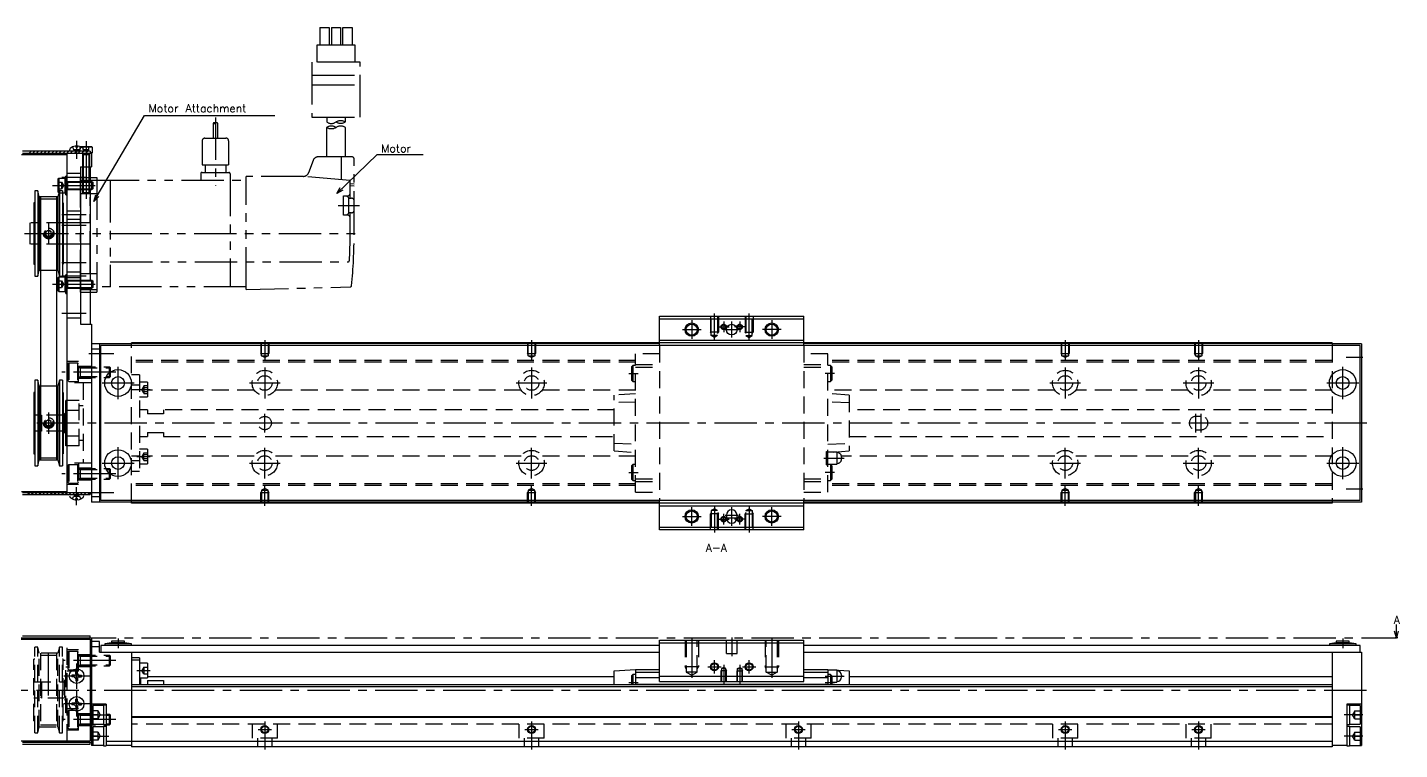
# Model space of a CAD drawing. Extents: x -2 to 770, y -8 to 279.
# Drawn here: x 256 to 770, y 9 to 279 of the extents above; entities that cross this region are included whole.
import ezdxf

# ---------------------------------------------------------------- set-up
doc = ezdxf.new("R2010")
doc.units = 0
doc.header["$LTSCALE"] = 0.5
for name, pattern in [('CENTER', [50.8, 31.75, -6.35, 6.35, -6.35]), ('DASHED', [19.05, 12.7, -6.35]), ('PHANTOM', [63.5, 31.75, -6.35, 6.35, -6.35, 6.35, -6.35])]:
    doc.linetypes.add(name, pattern=pattern)
for name, color, linetype in [('MSM_CENTER', 1, 'CENTER'), ('MSM_CONTINUOUS', 7, 'CONTINUOUS'), ('MSM_DASHED', 4, 'DASHED'), ('MSM_IMAGINARY', 6, 'PHANTOM'), ('MSM_NARROW', 5, 'CONTINUOUS'), ('MSM_PART_NUMBER', 7, 'CONTINUOUS')]:
    doc.layers.add(name, color=color, linetype=linetype)
doc.styles.get("Standard").update_dxf_attribs({"font": 'txt.shx', "height": 3, "bigfont": 'bigfont.shx'})

msp = doc.modelspace()

# ---------------------------------------------------------------- linework, layer by layer
at = {"layer": 'MSM_CENTER'}
for p, q in [((274.26, 237.06), (274.26, 230.3)), ((277.76, 236.9), (277.76, 215.3)), ((277.76, 223.3), (268.76, 223.3)), ((265.26, 220.3), (282.26, 220.3)), ((263.76, 206.3), (263.76, 198.3)), ((277.76, 209.3), (268.76, 209.3)), ((256.26, 202.3), (271.26, 202.3)), ((277.76, 205.3), (268.76, 205.3)), ((277.76, 191.3), (268.76, 191.3)), ((277.76, 186.3), (268.76, 186.3)), ((265.26, 183.3), (282.26, 183.3)), ((277.76, 172.3), (268.76, 172.3)), ((504.76, 169.8), (504.76, 162.8)), ((513.26, 162.39), (513.26, 172.3)), ((526.26, 162.39), (526.26, 172.3)), ((534.76, 169.8), (534.76, 162.8)), ((501.26, 166.3), (508.26, 166.3)), ((514.76, 167.3), (518.76, 167.3)), ((516.76, 169.3), (516.76, 165.3)), ((517.26, 166.3), (522.26, 166.3)), ((519.76, 163.3), (519.76, 169.3)), ((524.76, 167.3), (520.76, 167.3)), ((522.76, 169.3), (522.76, 165.3)), ((538.26, 166.3), (531.26, 166.3)), ((344.76, 162.3), (344.76, 154.79)), ((444.76, 162.3), (444.76, 154.79)), ((644.76, 162.3), (644.76, 154.79)), ((694.76, 162.3), (694.76, 154.79)), ((278.76, 157.3), (288.16, 157.3)), ((750.01, 156), (756.26, 156)), ((288.96, 150.3), (268.76, 150.3)), ((289.76, 140.3), (289.76, 152.3)), ((344.76, 152.05), (344.76, 140.55)), ((444.76, 152.05), (444.76, 140.55)), ((481.26, 149.8), (484.76, 149.8)), ((558.26, 149.8), (554.76, 149.8)), ((644.76, 152.05), (644.76, 140.55)), ((694.76, 152.05), (694.76, 140.55)), ((748.76, 140.3), (748.76, 152.3)), ((283.76, 146.3), (295.76, 146.3)), ((339.01, 146.3), (350.51, 146.3)), ((439.01, 146.3), (450.51, 146.3)), ((639.01, 146.3), (650.51, 146.3)), ((689.01, 146.3), (700.51, 146.3)), ((742.76, 146.3), (754.76, 146.3)), ((296.76, 143.85), (301.76, 143.85)), ((263.76, 135.3), (263.76, 127.3)), ((344.76, 127.8), (344.76, 134.8)), ((693.76, 127.8), (693.76, 134.8)), ((695.76, 127.8), (695.76, 134.8)), ((757.76, 131.3), (256.26, 131.3)), ((289.76, 110.3), (289.76, 122.3)), ((296.76, 118.74), (301.76, 118.74)), ((344.76, 110.55), (344.76, 122.05)), ((444.76, 110.55), (444.76, 122.05)), ((644.76, 110.55), (644.76, 122.05)), ((694.76, 110.55), (694.76, 122.05)), ((748.76, 110.3), (748.76, 122.3)), ((283.76, 116.3), (295.76, 116.3)), ((339.01, 116.3), (350.51, 116.3)), ((439.01, 116.3), (450.51, 116.3)), ((554.26, 118.2), (561.96, 118.2)), ((639.01, 116.3), (650.51, 116.3)), ((689.01, 116.3), (700.51, 116.3)), ((742.76, 116.3), (754.76, 116.3)), ((288.96, 112.3), (268.76, 112.3)), ((481.26, 112.8), (484.76, 112.8)), ((558.26, 112.8), (554.76, 112.8)), ((274.26, 100.54), (274.26, 107.3)), ((278.76, 105.3), (288.16, 105.3)), ((344.76, 100.3), (344.76, 107.81)), ((444.76, 100.3), (444.76, 107.81)), ((644.76, 100.3), (644.76, 107.81)), ((694.76, 100.3), (694.76, 107.81)), ((750.01, 106.6), (756.26, 106.6)), ((504.76, 92.8), (504.76, 99.8)), ((513.26, 100.21), (513.26, 90.3)), ((519.76, 92.8), (519.76, 99.8)), ((526.26, 100.21), (526.26, 90.3)), ((534.76, 92.8), (534.76, 99.8)), ((501.26, 96.3), (508.26, 96.3)), ((514.76, 95.3), (518.76, 95.3)), ((516.76, 93.3), (516.76, 97.3)), ((517.26, 96.8), (522.26, 96.8)), ((517.26, 95.8), (522.26, 95.8)), ((524.76, 95.3), (520.76, 95.3)), ((522.76, 93.3), (522.76, 97.3)), ((538.26, 96.3), (531.26, 96.3)), ((247.76, 50.8), (768.88, 50.8)), ((263.76, 29.3), (263.76, 47.05)), ((289.76, 50.6), (289.76, 47)), ((504.76, 51), (504.76, 35.81)), ((519.76, 51), (519.76, 44)), ((534.76, 51), (534.76, 35.81)), ((748.76, 50.6), (748.76, 47)), ((288.96, 42.3), (268.96, 42.3)), ((274.26, 41.25), (274.26, 31.75)), ((513.26, 37.5), (513.26, 42.5)), ((526.26, 37.5), (526.26, 42.5)), ((279.01, 36.5), (269.51, 36.5)), ((296.76, 38.55), (301.76, 38.55)), ((510.76, 40), (515.76, 40)), ((516.76, 40.76), (516.76, 33.5)), ((522.76, 40.76), (522.76, 33.5)), ((523.76, 40), (528.76, 40)), ((554.76, 36.5), (561.96, 36.5)), ((233.76, 31.3), (757.76, 31.3)), ((481.26, 34.1), (484.76, 34.1)), ((554.76, 34.1), (558.26, 34.1)), ((279.01, 26.1), (269.51, 26.1)), ((274.26, 30.85), (274.26, 21.35)), ((279.26, 22), (286.26, 22)), ((756.26, 22), (749.26, 22)), ((288.96, 20.3), (268.96, 20.3)), ((342.26, 16.5), (347.26, 16.5)), ((344.76, 19.5), (344.76, 9)), ((442.26, 16.5), (447.26, 16.5)), ((444.76, 19.5), (444.76, 9)), ((542.26, 16.5), (547.26, 16.5)), ((544.76, 19.5), (544.76, 9)), ((642.26, 16.5), (647.26, 16.5)), ((644.76, 19.5), (644.76, 9)), ((692.26, 16.5), (697.26, 16.5)), ((694.76, 19.5), (694.76, 9)), ((279.26, 14), (286.26, 14)), ((756.26, 14), (749.26, 14))]:
    msp.add_line(p, q, dxfattribs=at)
at = {"layer": 'MSM_CONTINUOUS'}
for p, q in [((253.56, 231.9), (270.76, 231.9)), ((279.26, 233.1), (253.96, 233.1)), ((279.76, 232.3), (253.96, 232.3)), ((270.76, 105.3), (270.76, 232.3)), ((271.55, 233.5), (271.51, 233.1)), ((273.93, 234.98), (273.95, 234.6)), ((273.95, 234.6), (274.58, 234.6)), ((274.59, 234.98), (274.58, 234.6)), ((275.67, 234.81), (275.76, 234.9)), ((275.76, 234.9), (279.76, 234.9)), ((280.01, 234.65), (275.98, 234.65)), ((276.98, 233.5), (277.01, 233.1)), ((279.26, 233.1), (279.26, 232.3)), ((280.01, 232.55), (279.26, 232.55)), ((279.76, 234.9), (280.01, 234.65)), ((279.76, 232.3), (280.01, 232.55)), ((279.76, 232.3), (279.76, 227.3)), ((280.01, 234.65), (280.01, 232.55)), ((275.76, 227.3), (275.76, 168.3)), ((275.76, 227.3), (279.76, 227.3)), ((276.46, 227.3), (276.46, 221.8)), ((279.06, 227.3), (279.06, 221.8)), ((279.26, 227.3), (279.26, 221.8)), ((267.26, 222.75), (267.56, 223.05)), ((267.26, 222.75), (267.26, 217.85)), ((267.56, 223.05), (269.96, 223.05)), ((267.56, 223.05), (267.56, 217.55)), ((270.26, 222.75), (269.96, 223.05)), ((269.96, 217.55), (269.96, 223.05)), ((270.76, 223.8), (270.26, 223.8)), ((270.26, 216.8), (270.26, 223.8)), ((275.76, 221.8), (279.99, 221.8)), ((279.99, 218.8), (279.99, 221.8)), ((279.99, 221.8), (280.26, 221.53)), ((280.26, 221.53), (280.26, 219.07)), ((259.66, 218.3), (258.62, 218.3)), ((258.62, 218.3), (258.62, 186.3)), ((259.66, 218.3), (259.66, 186.3)), ((260.26, 216.05), (259.66, 218.3)), ((260.26, 216.05), (260.26, 188.55)), ((267.26, 216.05), (260.26, 216.05)), ((260.76, 216.05), (260.76, 117.55)), ((266.76, 216.05), (266.76, 117.55)), ((267.86, 218.3), (267.26, 216.05)), ((267.56, 217.55), (267.26, 217.85)), ((267.26, 216.05), (267.26, 188.55)), ((267.56, 217.55), (267.66, 217.55)), ((268.9, 218.3), (267.86, 218.3)), ((267.86, 218.3), (267.86, 186.3)), ((268.9, 218.3), (268.9, 186.3)), ((268.9, 217.55), (269.96, 217.55)), ((270.26, 217.85), (269.96, 217.55)), ((270.26, 216.8), (270.76, 216.8)), ((275.76, 218.8), (279.99, 218.8)), ((276.46, 218.8), (276.46, 217.54)), ((279.06, 217.54), (276.46, 217.54)), ((276.7, 217.3), (276.46, 217.54)), ((278.82, 217.3), (276.7, 217.3)), ((278.82, 217.3), (279.06, 217.54)), ((279.06, 218.8), (279.06, 217.54)), ((279.26, 218.8), (279.26, 184.8)), ((280.26, 219.07), (279.99, 218.8)), ((258.26, 213.8), (258.26, 190.8)), ((258.62, 213.8), (258.26, 213.8)), ((269.26, 213.8), (268.9, 213.8)), ((269.26, 213.8), (269.26, 190.8)), ((258.26, 190.8), (258.62, 190.8)), ((268.9, 190.8), (269.26, 190.8)), ((258.62, 186.3), (259.66, 186.3)), ((259.66, 186.3), (260.26, 188.55)), ((260.26, 188.55), (260.76, 188.55)), ((266.76, 188.55), (267.26, 188.55)), ((267.26, 188.55), (267.86, 186.3)), ((267.26, 185.75), (267.56, 186.05)), ((267.26, 185.75), (267.26, 180.85)), ((267.56, 186.05), (269.96, 186.05)), ((267.56, 186.05), (267.56, 180.55)), ((267.86, 186.3), (268.9, 186.3)), ((270.26, 185.75), (269.96, 186.05)), ((269.96, 180.55), (269.96, 186.05)), ((270.26, 179.8), (270.26, 186.8)), ((270.76, 186.8), (270.26, 186.8)), ((267.56, 180.55), (267.26, 180.85)), ((267.56, 180.55), (269.96, 180.55)), ((270.26, 180.85), (269.96, 180.55)), ((275.76, 184.8), (279.99, 184.8)), ((275.76, 181.8), (279.99, 181.8)), ((279.26, 181.8), (279.26, 168.3)), ((279.99, 181.8), (279.99, 184.8)), ((279.99, 184.8), (280.26, 184.53)), ((280.26, 182.07), (279.99, 181.8)), ((280.26, 184.53), (280.26, 182.07)), ((270.26, 179.8), (270.76, 179.8)), ((492.76, 171.3), (546.76, 171.3)), ((492.76, 160.3), (492.76, 171.3)), ((492.76, 170.3), (546.76, 170.3)), ((546.76, 160.3), (546.76, 171.3)), ((275.76, 168.3), (279.76, 168.3)), ((279.76, 168.3), (279.76, 101.6)), ((294.76, 161), (279.76, 161)), ((282.76, 161), (282.76, 101.6)), ((283.26, 102.3), (283.26, 160.3)), ((755.26, 160.3), (283.26, 160.3)), ((294.76, 160.3), (294.76, 161.3)), ((744.76, 161.3), (294.76, 161.3)), ((492.76, 161.1), (294.76, 161.1)), ((492.76, 160.4), (294.76, 160.4)), ((492.76, 162.3), (546.76, 162.3)), ((744.76, 161.1), (546.76, 161.1)), ((744.76, 160.4), (546.76, 160.4)), ((744.76, 161.3), (744.76, 160.3)), ((755.76, 161), (744.76, 161)), ((755.26, 102.3), (755.26, 160.3)), ((755.76, 161), (755.76, 101.6)), ((282.76, 159), (279.76, 159)), ((259.66, 147.3), (258.62, 147.3)), ((258.62, 147.3), (258.62, 115.3)), ((259.66, 147.3), (259.66, 115.3)), ((260.26, 145.05), (259.66, 147.3)), ((260.76, 145.05), (260.26, 145.05)), ((260.26, 145.05), (260.26, 117.55)), ((267.26, 145.05), (266.76, 145.05)), ((267.86, 147.3), (267.26, 145.05)), ((267.26, 145.05), (267.26, 117.55)), ((267.86, 147.3), (267.86, 115.3)), ((268.9, 147.3), (267.86, 147.3)), ((268.9, 147.3), (268.9, 115.3)), ((258.26, 142.8), (258.26, 119.8)), ((258.62, 142.8), (258.26, 142.8)), ((269.26, 142.8), (268.9, 142.8)), ((269.26, 142.8), (269.26, 119.8)), ((270.26, 122.8), (270.26, 139.8)), ((270.76, 139.8), (270.26, 139.8)), ((269.26, 134.3), (269.76, 134.3)), ((270.26, 135.3), (269.76, 134.8)), ((269.76, 134.8), (269.76, 127.8)), ((270.26, 136.12), (270.76, 136.12)), ((269.76, 128.3), (269.26, 128.3)), ((269.76, 127.8), (270.26, 127.3)), ((270.26, 126.48), (270.76, 126.48)), ((258.26, 119.8), (258.62, 119.8)), ((268.9, 119.8), (269.26, 119.8)), ((270.76, 122.8), (270.26, 122.8)), ((258.62, 115.3), (259.66, 115.3)), ((259.66, 115.3), (260.26, 117.55)), ((260.26, 117.55), (267.26, 117.55)), ((267.26, 117.55), (267.86, 115.3)), ((267.86, 115.3), (268.9, 115.3)), ((253.56, 105.7), (270.76, 105.7)), ((253.96, 105.3), (279.76, 105.3)), ((253.96, 104.5), (279.26, 104.5)), ((271.55, 104.1), (271.51, 104.5)), ((273.93, 102.62), (273.95, 103)), ((274.58, 103), (273.95, 103)), ((274.59, 102.62), (274.58, 103)), ((276.98, 104.1), (277.01, 104.5)), ((279.26, 105.3), (279.26, 104.5)), ((282.76, 103.6), (279.76, 103.6)), ((294.76, 101.6), (279.76, 101.6)), ((755.26, 102.3), (283.26, 102.3)), ((294.76, 101.3), (294.76, 102.3)), ((492.76, 102.2), (294.76, 102.2)), ((492.76, 101.5), (294.76, 101.5)), ((744.76, 101.3), (294.76, 101.3)), ((492.76, 91.3), (492.76, 102.3)), ((492.76, 100.3), (546.76, 100.3)), ((546.76, 91.3), (546.76, 102.3)), ((744.76, 102.2), (546.76, 102.2)), ((744.76, 101.5), (546.76, 101.5)), ((744.76, 102.3), (744.76, 101.3)), ((755.76, 101.6), (744.76, 101.6)), ((517.76, 96.8), (517.76, 95.8)), ((521.76, 95.8), (521.76, 96.8)), ((492.76, 92.3), (546.76, 92.3)), ((546.76, 91.3), (492.76, 91.3)), ((253.96, 51.6), (279.26, 51.6)), ((279.26, 50.8), (279.26, 51.6)), ((768.88, 50.8), (768.21, 53.3)), ((768.88, 50.8), (768.88, 55.8)), ((769.55, 53.3), (768.88, 50.8)), ((252.76, 50.4), (279.26, 50.4)), ((253.96, 50.8), (279.76, 50.8)), ((270.76, 50.4), (270.76, 50.8)), ((279.26, 50.4), (279.26, 12.2)), ((279.76, 50.8), (279.76, 10.5)), ((282.76, 49.5), (279.76, 49.5)), ((282.76, 47.5), (279.76, 47.5)), ((282.76, 45.5), (282.76, 49.5)), ((283.26, 48), (283.26, 45.5)), ((492.76, 48), (283.26, 48)), ((287.36, 49), (284.76, 48.6)), ((284.76, 48.6), (284.76, 48)), ((294.76, 48.6), (284.76, 48.6)), ((287.36, 49.6), (287.36, 49)), ((292.16, 49.6), (287.36, 49.6)), ((292.16, 49), (287.36, 49)), ((292.16, 49), (292.16, 49.6)), ((294.76, 48.6), (292.16, 49)), ((294.76, 48), (294.76, 48.6)), ((492.76, 34.5), (492.76, 50)), ((492.76, 50), (546.76, 50)), ((492.76, 49), (546.76, 49)), ((546.76, 34.5), (546.76, 50)), ((755.26, 48), (546.76, 48)), ((746.36, 49), (743.76, 48.6)), ((743.76, 48.6), (743.76, 48)), ((753.76, 48.6), (743.76, 48.6)), ((746.36, 49.6), (746.36, 49)), ((751.16, 49.6), (746.36, 49.6)), ((751.16, 49), (746.36, 49)), ((751.16, 49), (751.16, 49.6)), ((753.76, 48.6), (751.16, 49)), ((753.76, 48), (753.76, 48.6)), ((755.26, 45.5), (755.26, 48)), ((769.38, 50.8), (768.38, 50.8)), ((282.76, 45.5), (492.76, 45.5)), ((294.76, 45.5), (294.76, 10)), ((297.76, 43.3), (294.76, 43.3)), ((297.76, 42.45), (294.76, 42.45)), ((297.76, 43.3), (297.76, 33.2)), ((300.76, 41.3), (297.76, 41.3)), ((300.76, 41.3), (300.76, 35.8)), ((546.76, 45.5), (755.76, 45.5)), ((744.76, 45.5), (744.76, 10)), ((755.76, 45.5), (755.76, 10.5)), ((273.34, 36.83), (272.49, 36.82)), ((273.34, 36.17), (272.49, 36.18)), ((273.34, 36.83), (273.74, 37.02)), ((273.34, 36.17), (273.74, 35.98)), ((273.93, 37.42), (273.74, 37.02)), ((273.93, 37.42), (273.95, 38.27)), ((274.59, 37.42), (274.58, 38.27)), ((274.59, 37.42), (274.78, 37.02)), ((275.19, 36.83), (274.78, 37.02)), ((275.19, 36.17), (274.78, 35.98)), ((275.19, 36.83), (276.03, 36.82)), ((275.19, 36.17), (276.03, 36.18)), ((300.76, 36.3), (475.76, 36.3)), ((475.76, 38.5), (483.76, 39)), ((475.76, 33.2), (475.76, 38.5)), ((482.76, 37.1), (482.26, 36.6)), ((482.26, 36.6), (482.26, 33.2)), ((483.76, 37.1), (482.76, 37.1)), ((482.76, 37.1), (482.76, 33.2)), ((483.76, 39), (492.76, 39)), ((483.76, 39), (483.76, 33.2)), ((483.76, 38), (492.76, 38)), ((483.76, 36), (492.76, 36)), ((492.76, 36.5), (546.76, 36.5)), ((546.76, 39), (555.76, 39)), ((546.76, 38), (555.76, 38)), ((546.76, 36), (555.76, 36)), ((555.76, 39), (563.76, 38.5)), ((555.76, 39), (555.76, 33.2)), ((559.21, 38.75), (555.76, 38.75)), ((556.76, 37.1), (555.76, 37.1)), ((557.26, 36.6), (556.76, 37.1)), ((556.76, 37.1), (556.76, 33.2)), ((557.26, 36.6), (557.26, 33.2)), ((559.21, 38.75), (559.21, 34.25)), ((560.96, 36.8), (560.96, 36.2)), ((563.76, 38.5), (563.76, 33.2)), ((563.76, 36.3), (744.76, 36.3)), ((273.93, 35.58), (273.74, 35.98)), ((273.93, 35.58), (273.95, 34.73)), ((274.59, 35.58), (274.58, 34.73)), ((274.59, 35.58), (274.78, 35.98)), ((744.76, 33.2), (294.76, 33.2)), ((744.76, 32.5), (294.76, 32.5)), ((297.76, 35.8), (300.76, 35.8)), ((298.26, 33.2), (298.26, 35.8)), ((300.76, 34.87), (306.76, 34.87)), ((300.76, 34.87), (300.76, 33.2)), ((306.76, 34.87), (306.76, 33.2)), ((483.76, 33.5), (555.76, 33.5)), ((492.76, 34.5), (546.76, 34.5)), ((557.26, 34.25), (559.21, 34.25)), ((273.34, 26.43), (272.49, 26.42)), ((273.34, 25.77), (272.49, 25.78)), ((273.34, 26.43), (273.74, 26.62)), ((273.34, 25.77), (273.74, 25.58)), ((273.93, 27.02), (273.74, 26.62)), ((273.93, 27.02), (273.95, 27.87)), ((274.59, 27.02), (274.58, 27.87)), ((274.59, 27.02), (274.78, 26.62)), ((275.19, 26.43), (274.78, 26.62)), ((275.19, 25.77), (274.78, 25.58)), ((275.19, 26.43), (276.03, 26.42)), ((275.19, 25.77), (276.03, 25.78)), ((285.26, 26), (279.76, 26)), ((285.26, 26), (285.26, 10.35)), ((755.76, 26), (750.26, 26)), ((750.26, 26), (750.26, 10.35)), ((273.93, 25.18), (273.74, 25.58)), ((273.93, 25.18), (273.95, 24.33)), ((274.59, 25.18), (274.58, 24.33)), ((274.59, 25.18), (274.78, 25.58)), ((284.26, 25.5), (280.26, 25.5)), ((280.26, 25.5), (280.26, 18.5)), ((285.26, 25.65), (284.26, 25.65)), ((284.26, 25.65), (284.26, 18.35)), ((744.76, 21.2), (294.76, 21.2)), ((744.76, 21), (294.76, 21)), ((751.26, 25.65), (750.26, 25.65)), ((751.26, 25.65), (751.26, 18.35)), ((755.26, 25.5), (751.26, 25.5)), ((755.26, 25.5), (755.26, 18.5)), ((280.26, 18.5), (284.26, 18.5)), ((284.26, 17.5), (280.26, 17.5)), ((280.26, 17.5), (280.26, 10.5)), ((284.26, 18.35), (285.26, 18.35)), ((285.26, 17.65), (284.26, 17.65)), ((284.26, 17.65), (284.26, 10.35)), ((750.26, 18.35), (751.26, 18.35)), ((751.26, 17.65), (750.26, 17.65)), ((751.26, 18.5), (755.26, 18.5)), ((751.26, 17.65), (751.26, 10.35)), ((755.26, 17.5), (751.26, 17.5)), ((755.26, 17.5), (755.26, 10.5)), ((252.76, 12.2), (279.26, 12.2)), ((253.96, 11.8), (279.76, 11.8)), ((253.96, 11), (279.26, 11)), ((270.76, 11.8), (270.76, 12.2)), ((279.26, 11), (279.26, 11.8)), ((284.26, 10.5), (279.76, 10.5)), ((284.26, 10.35), (285.26, 10.35)), ((744.76, 12), (285.26, 12)), ((294.76, 10.5), (285.26, 10.5)), ((750.26, 10.5), (744.76, 10.5)), ((750.26, 10.35), (751.26, 10.35)), ((751.26, 10.5), (755.76, 10.5)), ((744.76, 10), (294.76, 10))]:
    msp.add_line(p, q, dxfattribs=at)
for centre, radius in [((504.76, 166.3), 2.07), ((519.76, 166.3), 2), ((534.76, 166.3), 2.07), ((289.76, 146.3), 5), ((748.76, 146.3), 5), ((289.76, 146.3), 2.4), ((748.76, 146.3), 2.4), ((289.76, 116.3), 5), ((289.76, 116.3), 2.4), ((748.76, 116.3), 5), ((748.76, 116.3), 2.4), ((504.76, 96.3), 2.07), ((534.76, 96.3), 2.07), ((513.26, 40), 1.23), ((526.26, 40), 1.23), ((274.26, 36.5), 2.75), ((274.26, 26.1), 2.75), ((344.76, 16.5), 1.23), ((444.76, 16.5), 1.23), ((544.76, 16.5), 1.23), ((644.76, 16.5), 1.23), ((694.76, 16.5), 1.23)]:
    msp.add_circle(centre, radius, dxfattribs=at)
for centre, radius, start, end in [((272.54, 233.42), 1, 133.4267, 175), ((274.26, 231.6), 3.5, 98.5396, 133.4267), ((273.73, 234.78), 0.284, 44.1872, 87.0617), ((274.8, 234.78), 0.284, 92.9383, 135.8128), ((274.26, 231.6), 3.5, 46.5733, 81.4604), ((275.98, 233.42), 1, 5, 46.5733), ((272.54, 104.18), 1, 185, 226.5733), ((274.26, 106), 3.5, 226.5733, 261.4604), ((274.26, 106), 3.5, 278.5396, 313.4267), ((275.98, 104.18), 1, 313.4267, 355), ((273.73, 102.82), 0.284, 272.9383, 315.8128), ((274.8, 102.82), 0.284, 224.1872, 267.0617), ((519.76, 96.8), 2, 0, 180), ((519.76, 95.8), 2, 180, 0), ((274.26, 36.5), 1.8, 169.8876, 190.1124), ((274.26, 36.5), 1.8, 79.8876, 100.1124), ((274.26, 36.5), 1.8, 349.8876, 10.1124), ((559.21, 36.8), 1.75, 0, 90), ((559.21, 36.2), 1.75, 270, 0), ((274.26, 36.5), 1.8, 259.8876, 280.1124), ((274.26, 26.1), 1.8, 169.8876, 190.1124), ((274.26, 26.1), 1.8, 79.8876, 100.1124), ((274.26, 26.1), 1.8, 349.8876, 10.1124), ((274.26, 26.1), 1.8, 259.8876, 280.1124)]:
    msp.add_arc(centre, radius, start, end, dxfattribs=at)
at = {"layer": 'MSM_DASHED'}
for p, q in [((272.65, 234.71), (273.12, 233.77)), ((274.26, 233.17), (273.12, 233.77)), ((273.12, 233.77), (275.41, 233.77)), ((274.26, 233.17), (275.41, 233.77)), ((275.87, 234.71), (275.41, 233.77)), ((275.51, 234.65), (275.67, 234.81)), ((275.51, 234.65), (275.51, 233.1)), ((275.98, 234.65), (275.51, 234.65)), ((276.46, 232.2), (276.46, 227.3)), ((279.06, 231.81), (276.46, 231.81)), ((276.7, 231.81), (276.7, 227.3)), ((276.76, 233.8), (276.76, 234.9)), ((277.76, 233.22), (276.76, 233.8)), ((276.76, 233.8), (278.76, 233.8)), ((277.76, 234.9), (277.76, 233.8)), ((278.76, 233.8), (277.76, 233.22)), ((278.76, 233.8), (278.76, 234.9)), ((278.82, 231.81), (278.82, 227.3)), ((279.06, 232.2), (279.06, 227.3)), ((267.26, 221.55), (268.56, 221.55)), ((268.56, 221.55), (268.56, 219.05)), ((268.56, 221.55), (269.28, 220.3)), ((270.76, 224.9), (275.76, 224.9)), ((270.76, 221.8), (275.76, 221.8)), ((270.76, 221.55), (270.8, 221.53)), ((270.8, 221.8), (270.8, 218.8)), ((270.8, 221.53), (275.76, 221.53)), ((267.26, 220.3), (268.56, 220.3)), ((267.26, 219.05), (268.56, 219.05)), ((267.66, 217.55), (268.9, 217.55)), ((269.28, 220.3), (268.56, 219.05)), ((270.76, 219.05), (270.8, 219.07)), ((270.76, 218.8), (275.76, 218.8)), ((270.8, 219.07), (275.76, 219.07)), ((260.76, 215.29), (266.76, 215.29)), ((269.26, 206.3), (258.26, 206.3)), ((270.76, 210.8), (275.76, 210.8)), ((270.76, 207.7), (275.76, 207.7)), ((263.76, 203.45), (262.76, 202.88)), ((262.76, 202.88), (262.76, 201.72)), ((262.76, 201.72), (263.76, 201.15)), ((264.76, 202.88), (263.76, 203.45)), ((263.76, 201.15), (264.76, 201.72)), ((264.76, 201.72), (264.76, 202.88)), ((269.26, 198.3), (258.26, 198.3)), ((260.76, 188.55), (266.76, 188.55)), ((270.76, 187.9), (275.76, 187.9)), ((270.76, 185.8), (275.76, 185.8)), ((267.26, 184.55), (268.56, 184.55)), ((267.26, 183.3), (268.56, 183.3)), ((267.26, 182.05), (268.56, 182.05)), ((268.56, 184.55), (268.56, 182.05)), ((268.56, 184.55), (269.28, 183.3)), ((269.28, 183.3), (268.56, 182.05)), ((270.76, 184.8), (275.76, 184.8)), ((270.76, 184.55), (270.8, 184.53)), ((270.76, 182.05), (270.8, 182.07)), ((270.76, 181.8), (275.76, 181.8)), ((270.8, 184.8), (270.8, 181.8)), ((270.8, 184.53), (275.76, 184.53)), ((270.8, 182.07), (275.76, 182.07)), ((270.76, 170.7), (275.76, 170.7)), ((511.76, 171.3), (511.76, 165.3)), ((512.03, 164.1), (512.03, 171.3)), ((514.49, 171.3), (514.49, 164.1)), ((514.76, 171.3), (514.76, 165.3)), ((524.76, 171.3), (524.76, 165.3)), ((525.03, 171.3), (525.03, 164.1)), ((527.49, 164.1), (527.49, 171.3)), ((527.76, 171.3), (527.76, 165.3)), ((514.76, 165.3), (511.76, 165.3)), ((512.03, 164.83), (511.76, 165.3)), ((514.49, 164.83), (514.76, 165.3)), ((524.76, 165.3), (527.76, 165.3)), ((525.03, 164.83), (524.76, 165.3)), ((527.49, 164.83), (527.76, 165.3)), ((294.76, 102.3), (294.76, 160.3)), ((343.26, 161.3), (343.26, 157.3)), ((343.53, 156.5), (343.53, 161.3)), ((345.99, 161.3), (345.99, 156.5)), ((346.26, 161.3), (346.26, 157.3)), ((443.26, 161.3), (443.26, 157.3)), ((443.53, 156.5), (443.53, 161.3)), ((445.99, 161.3), (445.99, 156.5)), ((446.26, 161.3), (446.26, 157.3)), ((492.76, 160.3), (492.76, 102.3)), ((514.49, 164.1), (512.03, 164.1)), ((513.26, 163.39), (512.03, 164.1)), ((514.49, 164.1), (513.26, 163.39)), ((525.03, 164.1), (527.49, 164.1)), ((525.03, 164.1), (526.26, 163.39)), ((526.26, 163.39), (527.49, 164.1)), ((546.76, 160.3), (546.76, 102.3)), ((643.26, 161.3), (643.26, 157.3)), ((643.53, 156.5), (643.53, 161.3)), ((645.99, 161.3), (645.99, 156.5)), ((646.26, 161.3), (646.26, 157.3)), ((693.26, 161.3), (693.26, 157.3)), ((693.53, 156.5), (693.53, 161.3)), ((695.99, 161.3), (695.99, 156.5)), ((696.26, 161.3), (696.26, 157.3)), ((744.76, 160.3), (744.76, 102.3)), ((274.96, 154.3), (270.76, 154.3)), ((274.96, 146.3), (274.96, 154.3)), ((483.76, 154.75), (294.76, 154.75)), ((343.53, 156.83), (343.26, 157.3)), ((343.26, 157.3), (346.26, 157.3)), ((343.53, 156.5), (345.99, 156.5)), ((344.76, 155.79), (343.53, 156.5)), ((345.99, 156.5), (344.76, 155.79)), ((345.99, 156.83), (346.26, 157.3)), ((443.53, 156.83), (443.26, 157.3)), ((443.26, 157.3), (446.26, 157.3)), ((443.53, 156.5), (445.99, 156.5)), ((444.76, 155.79), (443.53, 156.5)), ((445.99, 156.5), (444.76, 155.79)), ((445.99, 156.83), (446.26, 157.3)), ((492.76, 157.2), (483.76, 157.2)), ((483.76, 105.4), (483.76, 157.2)), ((555.76, 157.2), (546.76, 157.2)), ((555.76, 105.4), (555.76, 157.2)), ((744.76, 154.75), (555.76, 154.75)), ((643.53, 156.83), (643.26, 157.3)), ((643.26, 157.3), (646.26, 157.3)), ((643.53, 156.5), (645.99, 156.5)), ((644.76, 155.79), (643.53, 156.5)), ((645.99, 156.5), (644.76, 155.79)), ((645.99, 156.83), (646.26, 157.3)), ((693.53, 156.83), (693.26, 157.3)), ((693.26, 157.3), (696.26, 157.3)), ((693.53, 156.5), (695.99, 156.5)), ((694.76, 155.79), (693.53, 156.5)), ((695.99, 156.5), (694.76, 155.79)), ((695.99, 156.83), (696.26, 157.3)), ((270.96, 153.4), (271.36, 153.8)), ((270.96, 153.4), (270.96, 147.2)), ((271.36, 153.8), (271.36, 146.8)), ((271.36, 153.8), (274.56, 153.8)), ((274.56, 153.8), (274.56, 146.8)), ((274.96, 153.4), (274.56, 153.8)), ((274.96, 152.55), (279.76, 152.55)), ((274.96, 152.3), (286.58, 152.3)), ((274.96, 152.3), (275.62, 151.92)), ((275.62, 152.3), (275.62, 148.3)), ((275.62, 151.92), (286.96, 151.92)), ((286.58, 148.3), (286.58, 152.3)), ((286.96, 151.92), (286.58, 152.3)), ((286.96, 148.68), (286.96, 151.92)), ((483.76, 154.05), (294.76, 154.05)), ((297.76, 149.3), (294.76, 149.3)), ((297.76, 149.3), (297.76, 113.3)), ((482.76, 152.8), (482.26, 152.3)), ((482.26, 152.3), (482.26, 147.3)), ((482.76, 152.8), (482.76, 146.8)), ((483.76, 152.8), (482.76, 152.8)), ((483.76, 153.25), (492.76, 153.25)), ((483.76, 152.25), (492.76, 152.25)), ((546.76, 153.25), (555.76, 153.25)), ((546.76, 152.25), (555.76, 152.25)), ((744.76, 154.05), (555.76, 154.05)), ((556.76, 152.8), (555.76, 152.8)), ((556.76, 152.8), (556.76, 146.8)), ((557.26, 152.3), (556.76, 152.8)), ((557.26, 152.3), (557.26, 147.3)), ((266.76, 145.05), (260.76, 145.05)), ((279.76, 146.3), (270.76, 146.3)), ((271.36, 146.8), (270.96, 147.2)), ((271.36, 146.8), (274.56, 146.8)), ((274.56, 146.8), (274.96, 147.2)), ((274.96, 148.3), (275.62, 148.68)), ((274.96, 148.3), (286.58, 148.3)), ((274.96, 148.05), (279.76, 148.05)), ((275.62, 148.68), (286.96, 148.68)), ((276.76, 146.3), (276.76, 116.3)), ((286.58, 148.3), (286.96, 148.68)), ((297.76, 145.43), (294.76, 145.43)), ((300.76, 146.6), (297.76, 146.6)), ((299.46, 145.1), (298.74, 143.85)), ((299.46, 145.3), (300.76, 145.3)), ((299.46, 145.3), (299.46, 142.41)), ((299.46, 144.58), (300.76, 144.58)), ((300.76, 146.6), (300.76, 141.1)), ((482.26, 147.3), (482.76, 146.8)), ((482.76, 146.8), (483.76, 146.8)), ((555.76, 146.8), (556.76, 146.8)), ((556.76, 146.8), (557.26, 147.3)), ((275.26, 139.8), (270.76, 139.8)), ((275.26, 122.8), (275.26, 139.8)), ((297.76, 143.68), (294.76, 143.68)), ((297.76, 141.1), (300.76, 141.1)), ((299.46, 142.6), (298.74, 143.85)), ((299.46, 143.13), (300.76, 143.13)), ((299.46, 142.41), (300.76, 142.41)), ((340.81, 143.66), (300.76, 143.66)), ((440.81, 143.66), (348.71, 143.66)), ((483.76, 143.66), (448.71, 143.66)), ((483.76, 142.3), (475.76, 141.77)), ((475.76, 120.83), (475.76, 141.77)), ((483.76, 139.16), (475.76, 138.9)), ((640.81, 143.66), (555.76, 143.66)), ((563.76, 141.77), (555.76, 142.3)), ((563.76, 138.9), (555.76, 139.16)), ((563.76, 141.77), (563.76, 120.83)), ((690.81, 143.66), (648.71, 143.66)), ((744.76, 143.66), (698.71, 143.66)), ((269.26, 134.3), (258.26, 134.3)), ((261.26, 134.3), (260.76, 133.8)), ((261.26, 128.3), (261.26, 134.3)), ((270.76, 136.12), (275.26, 136.12)), ((276.76, 137.8), (275.26, 137.8)), ((300.76, 136.3), (297.76, 136.3)), ((300.76, 136.3), (300.76, 134.8)), ((306.76, 134.8), (300.76, 134.8)), ((306.76, 136.3), (306.76, 134.8)), ((475.76, 136.3), (306.76, 136.3)), ((744.76, 136.3), (563.76, 136.3)), ((695.76, 133.8), (693.76, 133.8)), ((260.76, 128.8), (261.26, 128.3)), ((263.76, 132.45), (262.76, 131.88)), ((262.76, 131.88), (262.76, 130.72)), ((262.76, 130.72), (263.76, 130.15)), ((264.76, 131.88), (263.76, 132.45)), ((263.76, 130.15), (264.76, 130.72)), ((264.76, 130.72), (264.76, 131.88)), ((693.76, 128.8), (695.76, 128.8)), ((269.26, 128.3), (258.26, 128.3)), ((270.76, 126.48), (275.26, 126.48)), ((276.76, 124.8), (275.26, 124.8)), ((297.76, 126.3), (300.76, 126.3)), ((300.76, 127.8), (306.76, 127.8)), ((300.76, 127.8), (300.76, 126.3)), ((306.76, 127.8), (306.76, 126.3)), ((306.76, 126.3), (475.76, 126.3)), ((475.76, 123.7), (483.76, 123.44)), ((555.76, 123.44), (563.76, 123.7)), ((563.76, 126.3), (744.76, 126.3)), ((260.76, 118.31), (266.76, 118.31)), ((275.26, 122.8), (270.76, 122.8)), ((297.76, 118.92), (294.76, 118.92)), ((300.76, 121.49), (297.76, 121.49)), ((299.46, 119.99), (298.74, 118.74)), ((299.46, 117.49), (298.74, 118.74)), ((299.46, 120.19), (300.76, 120.19)), ((299.46, 117.3), (299.46, 120.19)), ((299.46, 119.47), (300.76, 119.47)), ((300.76, 121.49), (300.76, 115.99)), ((340.81, 118.94), (300.76, 118.94)), ((440.81, 118.94), (348.71, 118.94)), ((483.76, 118.94), (448.71, 118.94)), ((475.76, 120.83), (483.76, 120.3)), ((555.26, 120.7), (555.76, 120.7)), ((555.26, 115.7), (555.26, 120.7)), ((555.76, 119.7), (555.26, 119.7)), ((559.21, 120.45), (555.76, 120.45)), ((558.02, 120.45), (563.76, 120.83)), ((559.21, 120.45), (559.21, 115.95)), ((640.81, 118.94), (560.9, 118.94)), ((560.96, 118.5), (560.96, 117.9)), ((690.81, 118.94), (648.71, 118.94)), ((744.76, 118.94), (698.71, 118.94)), ((279.76, 116.3), (270.76, 116.3)), ((270.96, 115.4), (271.36, 115.8)), ((270.96, 115.4), (270.96, 109.2)), ((271.36, 115.8), (271.36, 108.8)), ((271.36, 115.8), (274.56, 115.8)), ((274.56, 115.8), (274.56, 108.8)), ((274.96, 115.4), (274.56, 115.8)), ((274.96, 116.3), (274.96, 108.3)), ((274.96, 114.55), (279.76, 114.55)), ((274.96, 114.3), (286.58, 114.3)), ((274.96, 114.3), (275.62, 113.92)), ((275.62, 114.3), (275.62, 110.3)), ((275.62, 113.92), (286.96, 113.92)), ((286.58, 110.3), (286.58, 114.3)), ((286.96, 113.92), (286.58, 114.3)), ((286.96, 110.68), (286.96, 113.92)), ((297.76, 117.17), (294.76, 117.17)), ((294.76, 113.3), (297.76, 113.3)), ((297.76, 115.99), (300.76, 115.99)), ((299.46, 118.02), (300.76, 118.02)), ((299.46, 117.3), (300.76, 117.3)), ((482.76, 115.8), (482.26, 115.3)), ((482.26, 115.3), (482.26, 110.3)), ((483.76, 115.8), (482.76, 115.8)), ((482.76, 115.8), (482.76, 109.8)), ((555.26, 116.7), (555.76, 116.7)), ((555.26, 115.7), (555.76, 115.7)), ((555.76, 115.95), (559.21, 115.95)), ((556.76, 115.8), (555.76, 115.8)), ((557.26, 115.3), (556.76, 115.8)), ((556.76, 115.8), (556.76, 109.8)), ((557.26, 115.3), (557.26, 110.3)), ((274.96, 108.3), (270.76, 108.3)), ((271.36, 108.8), (270.96, 109.2)), ((271.36, 108.8), (274.56, 108.8)), ((274.56, 108.8), (274.96, 109.2)), ((274.96, 110.3), (275.62, 110.68)), ((274.96, 110.3), (286.58, 110.3)), ((274.96, 110.05), (279.76, 110.05)), ((275.62, 110.68), (286.96, 110.68)), ((286.58, 110.3), (286.96, 110.68)), ((483.76, 108.55), (294.76, 108.55)), ((482.26, 110.3), (482.76, 109.8)), ((482.76, 109.8), (483.76, 109.8)), ((483.76, 110.35), (492.76, 110.35)), ((483.76, 109.35), (492.76, 109.35)), ((546.76, 110.35), (555.76, 110.35)), ((546.76, 109.35), (555.76, 109.35)), ((555.76, 109.8), (556.76, 109.8)), ((744.76, 108.55), (555.76, 108.55)), ((556.76, 109.8), (557.26, 110.3)), ((272.65, 102.89), (273.12, 103.83)), ((274.26, 104.43), (273.12, 103.83)), ((275.41, 103.83), (273.12, 103.83)), ((274.26, 104.43), (275.41, 103.83)), ((275.87, 102.89), (275.41, 103.83)), ((483.76, 107.85), (294.76, 107.85)), ((343.53, 105.77), (343.26, 105.3)), ((343.26, 101.3), (343.26, 105.3)), ((343.26, 105.3), (346.26, 105.3)), ((344.76, 106.81), (343.53, 106.1)), ((343.53, 106.1), (343.53, 101.3)), ((343.53, 106.1), (345.99, 106.1)), ((345.99, 106.1), (344.76, 106.81)), ((345.99, 101.3), (345.99, 106.1)), ((345.99, 105.77), (346.26, 105.3)), ((346.26, 101.3), (346.26, 105.3)), ((443.53, 105.77), (443.26, 105.3)), ((443.26, 101.3), (443.26, 105.3)), ((443.26, 105.3), (446.26, 105.3)), ((444.76, 106.81), (443.53, 106.1)), ((443.53, 106.1), (443.53, 101.3)), ((443.53, 106.1), (445.99, 106.1)), ((445.99, 106.1), (444.76, 106.81)), ((445.99, 101.3), (445.99, 106.1)), ((445.99, 105.77), (446.26, 105.3)), ((446.26, 101.3), (446.26, 105.3)), ((483.76, 105.4), (492.76, 105.4)), ((546.76, 105.4), (555.76, 105.4)), ((744.76, 107.85), (555.76, 107.85)), ((643.53, 105.77), (643.26, 105.3)), ((643.26, 101.3), (643.26, 105.3)), ((643.26, 105.3), (646.26, 105.3)), ((644.76, 106.81), (643.53, 106.1)), ((643.53, 106.1), (643.53, 101.3)), ((643.53, 106.1), (645.99, 106.1)), ((645.99, 106.1), (644.76, 106.81)), ((645.99, 101.3), (645.99, 106.1)), ((645.99, 105.77), (646.26, 105.3)), ((646.26, 101.3), (646.26, 105.3)), ((693.53, 105.77), (693.26, 105.3)), ((693.26, 101.3), (693.26, 105.3)), ((693.26, 105.3), (696.26, 105.3)), ((694.76, 106.81), (693.53, 106.1)), ((693.53, 106.1), (693.53, 101.3)), ((693.53, 106.1), (695.99, 106.1)), ((695.99, 106.1), (694.76, 106.81)), ((695.99, 101.3), (695.99, 106.1)), ((695.99, 105.77), (696.26, 105.3)), ((696.26, 101.3), (696.26, 105.3)), ((512.03, 97.77), (511.76, 97.3)), ((513.26, 99.21), (512.03, 98.5)), ((512.03, 98.5), (512.03, 91.3)), ((514.49, 98.5), (512.03, 98.5)), ((514.49, 98.5), (513.26, 99.21)), ((514.49, 91.3), (514.49, 98.5)), ((514.49, 97.77), (514.76, 97.3)), ((525.03, 97.77), (524.76, 97.3)), ((525.03, 98.5), (526.26, 99.21)), ((525.03, 91.3), (525.03, 98.5)), ((525.03, 98.5), (527.49, 98.5)), ((526.26, 99.21), (527.49, 98.5)), ((527.49, 98.5), (527.49, 91.3)), ((527.49, 97.77), (527.76, 97.3)), ((514.76, 97.3), (511.76, 97.3)), ((511.76, 91.3), (511.76, 97.3)), ((514.76, 91.3), (514.76, 97.3)), ((524.76, 91.3), (524.76, 97.3)), ((524.76, 97.3), (527.76, 97.3)), ((527.76, 91.3), (527.76, 97.3)), ((258.62, 15.3), (258.62, 47.3)), ((259.66, 47.3), (258.62, 47.3)), ((259.66, 15.3), (259.66, 47.3)), ((260.26, 45.05), (259.66, 47.3)), ((267.86, 47.3), (267.26, 45.05)), ((267.86, 15.3), (267.86, 47.3)), ((268.9, 47.3), (267.86, 47.3)), ((268.9, 15.3), (268.9, 47.3)), ((270.76, 12.2), (270.76, 50.4)), ((274.96, 46.3), (270.76, 46.3)), ((274.96, 38.3), (274.96, 46.3)), ((502.26, 50), (502.26, 40)), ((502.69, 50), (502.69, 38)), ((506.83, 38), (506.83, 50)), ((507.26, 50), (507.26, 40)), ((517.76, 45), (517.76, 50)), ((521.76, 45), (521.76, 50)), ((532.26, 50), (532.26, 40)), ((532.69, 38), (532.69, 50)), ((536.83, 50), (536.83, 38)), ((537.26, 50), (537.26, 40)), ((258.26, 19.8), (258.26, 42.8)), ((258.62, 42.8), (258.26, 42.8)), ((260.26, 17.55), (260.26, 45.05)), ((267.26, 45.05), (260.26, 45.05)), ((260.76, 45.05), (260.76, 17.55)), ((260.76, 44.29), (266.76, 44.29)), ((266.76, 45.05), (266.76, 17.55)), ((267.26, 17.55), (267.26, 45.05)), ((269.26, 42.8), (268.9, 42.8)), ((269.26, 19.8), (269.26, 42.8)), ((270.96, 45.4), (271.36, 45.8)), ((270.96, 45.4), (270.96, 39.2)), ((271.36, 45.8), (271.36, 38.8)), ((271.36, 45.8), (274.56, 45.8)), ((274.56, 45.8), (274.56, 38.8)), ((274.96, 45.4), (274.56, 45.8)), ((274.96, 44.55), (279.76, 44.55)), ((274.96, 44.3), (286.58, 44.3)), ((274.96, 44.3), (275.62, 43.92)), ((275.62, 44.3), (275.62, 40.3)), ((275.62, 43.92), (286.96, 43.92)), ((286.58, 40.3), (286.58, 44.3)), ((286.96, 43.92), (286.58, 44.3)), ((286.96, 40.68), (286.96, 43.92)), ((517.76, 45), (521.76, 45)), ((270.76, 39.8), (270.26, 39.8)), ((270.26, 22.8), (270.26, 39.8)), ((274.96, 38.3), (270.76, 38.3)), ((271.36, 38.8), (270.96, 39.2)), ((271.36, 38.8), (274.56, 38.8)), ((274.56, 38.8), (274.96, 39.2)), ((274.96, 40.3), (275.62, 40.68)), ((274.96, 40.3), (286.58, 40.3)), ((274.96, 40.05), (279.76, 40.05)), ((275.62, 40.68), (286.96, 40.68)), ((286.58, 40.3), (286.96, 40.68)), ((299.46, 39.8), (298.74, 38.55)), ((299.46, 37.3), (298.74, 38.55)), ((299.46, 39.8), (300.76, 39.8)), ((299.46, 39.8), (299.46, 37.3)), ((299.46, 38.55), (300.76, 38.55)), ((299.46, 37.3), (300.76, 37.3)), ((507.26, 40), (502.26, 40)), ((502.69, 39.25), (502.26, 40)), ((506.83, 38), (502.69, 38)), ((502.69, 38), (504.76, 36.81)), ((504.76, 36.81), (506.83, 38)), ((506.83, 39.25), (507.26, 40)), ((515.98, 38.87), (515.76, 38.5)), ((517.76, 38.5), (515.76, 38.5)), ((515.76, 34.5), (515.76, 38.5)), ((516.76, 39.76), (515.98, 39.31)), ((517.54, 39.31), (515.98, 39.31)), ((515.98, 39.31), (515.98, 34.5)), ((517.54, 39.31), (516.76, 39.76)), ((517.54, 34.5), (517.54, 39.31)), ((517.54, 38.87), (517.76, 38.5)), ((517.76, 34.5), (517.76, 38.5)), ((521.98, 38.87), (521.76, 38.5)), ((521.76, 34.5), (521.76, 38.5)), ((521.76, 38.5), (523.76, 38.5)), ((521.98, 39.31), (522.76, 39.76)), ((521.98, 39.31), (523.54, 39.31)), ((521.98, 34.5), (521.98, 39.31)), ((522.76, 39.76), (523.54, 39.31)), ((523.54, 39.31), (523.54, 34.5)), ((523.54, 38.87), (523.76, 38.5)), ((523.76, 34.5), (523.76, 38.5)), ((532.26, 40), (537.26, 40)), ((532.69, 39.25), (532.26, 40)), ((532.69, 38), (536.83, 38)), ((534.76, 36.81), (532.69, 38)), ((536.83, 38), (534.76, 36.81)), ((536.83, 39.25), (537.26, 40)), ((258.26, 34.3), (269.76, 34.3)), ((261.26, 34.3), (260.76, 33.8)), ((261.26, 28.3), (261.26, 34.3)), ((270.26, 35.3), (269.76, 34.8)), ((269.76, 34.8), (269.76, 27.8)), ((269.76, 28.3), (258.26, 28.3)), ((260.76, 28.8), (261.26, 28.3)), ((269.76, 27.8), (270.26, 27.3)), ((270.76, 22.8), (270.26, 22.8)), ((274.96, 24.3), (270.76, 24.3)), ((270.96, 23.4), (271.36, 23.8)), ((270.96, 23.4), (270.96, 17.2)), ((271.36, 23.8), (274.56, 23.8)), ((271.36, 23.8), (271.36, 16.8)), ((274.56, 23.8), (274.56, 16.8)), ((274.96, 23.4), (274.56, 23.8)), ((274.96, 16.3), (274.96, 24.3)), ((274.96, 22.55), (279.76, 22.55)), ((274.96, 22.3), (280.26, 22.3)), ((274.96, 22.3), (275.62, 21.92)), ((275.62, 22.3), (275.62, 18.3)), ((275.62, 21.92), (280.26, 21.92)), ((282.26, 23.5), (280.26, 23.5)), ((282.26, 22), (280.26, 22)), ((282.26, 20.5), (282.26, 23.5)), ((282.26, 23.5), (283.13, 22)), ((282.26, 20.5), (283.13, 22)), ((285.26, 22.3), (286.58, 22.3)), ((285.26, 21.92), (286.96, 21.92)), ((286.58, 18.3), (286.58, 22.3)), ((286.96, 21.92), (286.58, 22.3)), ((286.96, 18.68), (286.96, 21.92)), ((753.26, 23.5), (752.4, 22)), ((753.26, 20.5), (752.4, 22)), ((753.26, 20.5), (753.26, 23.5)), ((753.26, 23.5), (755.26, 23.5)), ((753.26, 22), (755.26, 22)), ((258.26, 19.8), (258.62, 19.8)), ((259.66, 15.3), (260.26, 17.55)), ((260.26, 17.55), (267.26, 17.55)), ((260.76, 18.31), (266.76, 18.31)), ((267.26, 17.55), (267.86, 15.3)), ((268.9, 19.8), (269.26, 19.8)), ((274.96, 16.3), (270.76, 16.3)), ((271.36, 16.8), (270.96, 17.2)), ((271.36, 16.8), (274.56, 16.8)), ((274.56, 16.8), (274.96, 17.2)), ((274.96, 18.3), (275.62, 18.68)), ((274.96, 18.3), (286.58, 18.3)), ((274.96, 18.05), (279.76, 18.05)), ((275.62, 18.68), (280.26, 18.68)), ((282.26, 20.5), (280.26, 20.5)), ((282.26, 15.5), (280.26, 15.5)), ((282.26, 12.5), (282.26, 15.5)), ((282.26, 15.5), (283.13, 14)), ((285.26, 18.68), (286.96, 18.68)), ((286.58, 18.3), (286.96, 18.68)), ((744.76, 18.5), (294.76, 18.5)), ((340.01, 18.5), (340.01, 13.2)), ((349.51, 13.2), (349.51, 18.5)), ((440.01, 18.5), (440.01, 13.2)), ((449.51, 13.2), (449.51, 18.5)), ((540.01, 18.5), (540.01, 13.2)), ((549.51, 13.2), (549.51, 18.5)), ((640.01, 18.5), (640.01, 13.2)), ((649.51, 13.2), (649.51, 18.5)), ((690.01, 18.5), (690.01, 13.2)), ((699.51, 13.2), (699.51, 18.5)), ((753.26, 15.5), (752.4, 14)), ((753.26, 20.5), (755.26, 20.5)), ((753.26, 12.5), (753.26, 15.5)), ((753.26, 15.5), (755.26, 15.5)), ((258.62, 15.3), (259.66, 15.3)), ((267.86, 15.3), (268.9, 15.3)), ((282.26, 14), (280.26, 14)), ((282.26, 12.5), (280.26, 12.5)), ((282.26, 12.5), (283.13, 14)), ((349.51, 13.2), (340.01, 13.2)), ((342.01, 13.2), (342.01, 10)), ((347.51, 10), (347.51, 13.2)), ((449.51, 13.2), (440.01, 13.2)), ((442.01, 13.2), (442.01, 10)), ((447.51, 10), (447.51, 13.2)), ((549.51, 13.2), (540.01, 13.2)), ((542.01, 13.2), (542.01, 10)), ((547.51, 10), (547.51, 13.2)), ((649.51, 13.2), (640.01, 13.2)), ((642.01, 13.2), (642.01, 10)), ((647.51, 10), (647.51, 13.2)), ((699.51, 13.2), (690.01, 13.2)), ((692.01, 13.2), (692.01, 10)), ((697.51, 10), (697.51, 13.2)), ((753.26, 12.5), (752.4, 14)), ((753.26, 14), (755.26, 14)), ((753.26, 12.5), (755.26, 12.5))]:
    msp.add_line(p, q, dxfattribs=at)
for centre, radius in [((263.76, 202.3), 2), ((263.76, 202.3), 1.62), ((263.76, 202.3), 1.15), ((516.76, 167.3), 1), ((516.76, 167.3), 0.784), ((522.76, 167.3), 1), ((522.76, 167.3), 0.784), ((344.76, 146.3), 4.75), ((444.76, 146.3), 4.75), ((644.76, 146.3), 4.75), ((694.76, 146.3), 4.75), ((344.76, 146.3), 2.75), ((444.76, 146.3), 2.75), ((644.76, 146.3), 2.75), ((694.76, 146.3), 2.75), ((344.76, 131.3), 2.5), ((263.76, 131.3), 2), ((263.76, 131.3), 1.62), ((263.76, 131.3), 1.15), ((344.76, 116.3), 4.75), ((344.76, 116.3), 2.75), ((444.76, 116.3), 4.75), ((444.76, 116.3), 2.75), ((644.76, 116.3), 4.75), ((644.76, 116.3), 2.75), ((694.76, 116.3), 4.75), ((694.76, 116.3), 2.75), ((516.76, 95.3), 1), ((516.76, 95.3), 0.784), ((522.76, 95.3), 1), ((522.76, 95.3), 0.784)]:
    msp.add_circle(centre, radius, dxfattribs=at)
for centre, radius, start, end in [((276.36, 232.2), 0.1, 0, 90), ((279.16, 232.2), 0.1, 90, 180), ((693.76, 131.3), 2.5, 90, 270), ((695.76, 131.3), 2.5, 270, 90), ((559.21, 118.5), 1.75, 0, 90), ((559.21, 117.9), 1.75, 270, 0)]:
    msp.add_arc(centre, radius, start, end, dxfattribs=at)
at = {"layer": 'MSM_IMAGINARY'}
for p, q in [((365.46, 279.48), (368.86, 279.48)), ((365.46, 279.48), (365.46, 272.98)), ((368.86, 279.48), (368.86, 272.98)), ((369.76, 279.48), (373.16, 279.48)), ((369.76, 279.48), (369.76, 272.98)), ((373.16, 279.48), (373.16, 272.98)), ((374.06, 272.98), (374.06, 279.48)), ((374.06, 279.48), (377.46, 279.48)), ((377.46, 279.48), (377.46, 272.98)), ((364.46, 266.48), (364.46, 272.98)), ((364.46, 272.98), (378.46, 272.98)), ((378.46, 272.98), (378.46, 266.48)), ((380.46, 266.48), (362.46, 266.48)), ((362.46, 266.48), (362.46, 245.86)), ((380.46, 245.86), (380.46, 266.48)), ((362.46, 261.63), (380.46, 261.63)), ((362.46, 258.03), (380.46, 258.03)), ((325.41, 243.64), (325.41, 238)), ((326.26, 245.75), (326.26, 220.3)), ((327.11, 238), (327.11, 243.64)), ((362.46, 245.86), (380.46, 245.86)), ((367.96, 245.86), (367.96, 244.07)), ((367.96, 231), (367.96, 242.04)), ((374.96, 244.07), (374.96, 245.86)), ((374.96, 231), (374.96, 242.04)), ((321.31, 237), (321.31, 228)), ((322.31, 238), (330.21, 238)), ((331.21, 237), (331.21, 228)), ((321.31, 228), (331.21, 228)), ((322.36, 228), (322.36, 225.2)), ((330.16, 228), (330.16, 225.2)), ((362.88, 229.68), (361.18, 225.02)), ((377.46, 231), (364.76, 231)), ((373.46, 222.46), (373.46, 231)), ((378.26, 202.3), (378.26, 230.2)), ((275.76, 180.3), (275.76, 223.3)), ((275.76, 223.3), (281.76, 223.3)), ((275.76, 222.3), (281.76, 222.3)), ((276.46, 223.3), (276.46, 217.3)), ((276.7, 223.3), (276.7, 217.3)), ((277.76, 225.3), (277.76, 215.3)), ((278.82, 223.3), (278.82, 217.3)), ((279.06, 223.3), (279.06, 217.3)), ((281.76, 223.3), (281.76, 180.3)), ((281.76, 222.3), (337.76, 222.3)), ((286.76, 222.3), (286.76, 182.3)), ((320.76, 224.7), (320.76, 222.3)), ((321.26, 225.2), (331.26, 225.2)), ((331.76, 224.7), (331.76, 182.3)), ((337.76, 181.3), (337.76, 223.7)), ((359.3, 223.7), (337.76, 223.7)), ((376.76, 222.17), (359.3, 223.7)), ((376.76, 215.53), (376.76, 222.17)), ((275.76, 217.3), (281.76, 217.3)), ((279.26, 187.3), (279.26, 217.3)), ((374.26, 216.38), (375.76, 216.38)), ((374.26, 209.18), (374.26, 216.38)), ((375.26, 216.28), (374.26, 216.28)), ((378.26, 220.76), (376.76, 220.89)), ((378.26, 220.06), (376.76, 220.19)), ((372.26, 212.78), (380.26, 212.78)), ((376.23, 215.53), (377.26, 215.53)), ((376.26, 210.28), (376.26, 215.28)), ((279.26, 206.3), (256.76, 206.3)), ((256.76, 206.3), (256.76, 198.3)), ((374.26, 209.28), (375.26, 209.28)), ((375.76, 209.18), (374.26, 209.18)), ((377.26, 210.03), (376.26, 210.03)), ((376.76, 202.3), (376.76, 210.03)), ((254.76, 202.3), (380.26, 202.3)), ((279.26, 198.3), (256.76, 198.3)), ((286.76, 191.73), (376, 191.73)), ((275.76, 187.3), (281.76, 187.3)), ((275.76, 181.3), (281.76, 181.3)), ((275.76, 180.3), (281.76, 180.3)), ((337.76, 182.3), (281.76, 182.3)), ((337.76, 181.3), (376.82, 182.29))]:
    msp.add_line(p, q, dxfattribs=at)
for centre, radius, start, end in [((325.84, 242.9), 0.85, 60.0009, 119.999), ((325.84, 244.37), 0.85, 240.001, 299.999), ((326.69, 242.9), 0.85, 59.9987, 119.999), ((369.71, 239.01), 3.5, 60.0014, 120.1319), ((369.71, 245.07), 3.5, 239.871, 300), ((369.71, 246.51), 3, 234.3132, 305.6839), ((373.21, 241.04), 3.5, 60.0014, 120.0014), ((373.21, 247.1), 3.5, 240.0015, 300.0015), ((373.21, 239.01), 3.5, 60.0637, 120), ((322.31, 237), 1, 90, 180), ((330.21, 237), 1, 360, 90), ((364.76, 229), 2, 90, 160), ((377.46, 230.2), 0.8, 360, 90), ((321.26, 224.7), 0.5, 90, 180), ((331.26, 224.7), 0.5, 360, 90), ((359.3, 225.7), 2, 270, 340), ((375.26, 215.28), 1, 360, 90), ((375.76, 217.38), 1, 270, 0), ((377.26, 214.53), 1, 360, 90), ((377.26, 211.03), 1, 270, 360), ((375.26, 210.28), 1, 270, 360), ((375.76, 208.18), 1, 1.7094, 90), ((178.26, 202.3), 198.5, 357.0836, 0), ((178.26, 202.3), 200, 354.3874, 0), ((376, 192.23), 0.5, 270, 357.0836), ((376.8, 182.79), 0.5, 271.4503, 354.3874)]:
    msp.add_arc(centre, radius, start, end, dxfattribs=at)
at = {"layer": 'MSM_NARROW'}
for p, q in [((256.38, 232.3), (257.18, 233.1)), ((257.79, 232.3), (258.59, 233.1)), ((259.21, 232.3), (260.01, 233.1)), ((260.62, 232.3), (261.42, 233.1)), ((262.04, 232.3), (262.84, 233.1)), ((263.45, 232.3), (264.25, 233.1)), ((264.87, 232.3), (265.67, 233.1)), ((266.28, 232.3), (267.08, 233.1)), ((267.69, 232.3), (268.49, 233.1)), ((269.11, 232.3), (269.91, 233.1)), ((270.52, 232.3), (271.32, 233.1)), ((271.94, 232.3), (272.74, 233.1)), ((273.35, 232.3), (274.15, 233.1)), ((274.77, 232.3), (275.57, 233.1)), ((276.18, 232.3), (276.98, 233.1)), ((276.45, 232.25), (276.7, 231.81)), ((277.59, 232.3), (278.39, 233.1)), ((279.07, 232.25), (278.82, 231.81)), ((279.01, 232.3), (279.26, 232.55)), ((276.7, 227.3), (276.7, 221.8)), ((278.82, 227.3), (278.82, 221.8)), ((275.76, 221.53), (280.26, 221.53)), ((275.76, 219.07), (280.26, 219.07)), ((276.7, 218.8), (276.7, 217.3)), ((278.82, 218.8), (278.82, 217.3)), ((275.76, 184.53), (280.26, 184.53)), ((275.76, 182.07), (280.26, 182.07)), ((255.86, 104.5), (256.66, 105.3)), ((257.27, 104.5), (258.07, 105.3)), ((258.69, 104.5), (259.49, 105.3)), ((260.1, 104.5), (260.9, 105.3)), ((261.52, 104.5), (262.32, 105.3)), ((262.93, 104.5), (263.73, 105.3)), ((264.35, 104.5), (265.15, 105.3)), ((265.76, 104.5), (266.56, 105.3)), ((267.17, 104.5), (267.97, 105.3)), ((268.59, 104.5), (269.39, 105.3)), ((270, 104.5), (270.8, 105.3)), ((271.42, 104.5), (272.22, 105.3)), ((272.83, 104.5), (273.63, 105.3)), ((274.24, 104.5), (275.04, 105.3)), ((275.66, 104.5), (276.46, 105.3)), ((277.07, 104.5), (277.87, 105.3)), ((278.49, 104.5), (279.26, 105.27))]:
    msp.add_line(p, q, dxfattribs=at)
for centre, radius in [((504.76, 166.3), 2.5), ((534.76, 166.3), 2.5), ((504.76, 96.3), 2.5), ((534.76, 96.3), 2.5), ((513.26, 40), 1.5), ((526.26, 40), 1.5), ((344.76, 16.5), 1.5), ((444.76, 16.5), 1.5), ((544.76, 16.5), 1.5), ((644.76, 16.5), 1.5), ((694.76, 16.5), 1.5)]:
    msp.add_circle(centre, radius, dxfattribs=at)
at = {"layer": 'MSM_PART_NUMBER'}
for p, q in [((280.7, 214.29), (299.66, 246.54)), ((299.66, 246.54), (348.5, 246.54)), ((371.72, 217.28), (386.86, 231.83)), ((386.86, 231.83), (404.17, 231.83)), ((280.7, 214.29), (281.39, 216.78)), ((282.55, 216.1), (280.7, 214.29)), ((371.72, 217.28), (373.06, 219.49)), ((373.99, 218.52), (371.72, 217.28))]:
    msp.add_line(p, q, dxfattribs=at)

# ---------------------------------------------------------------- texts
for s, p in [('Motor Attachment', (301.22, 247.69)), ('Motor', (388.38, 232.69)), ('A-A', (510.01, 83.1)), ('A', (767.88, 56.05))]:
    msp.add_text(s, height=3, dxfattribs=at).set_placement(p)

doc.saveas('drawing.dxf')
